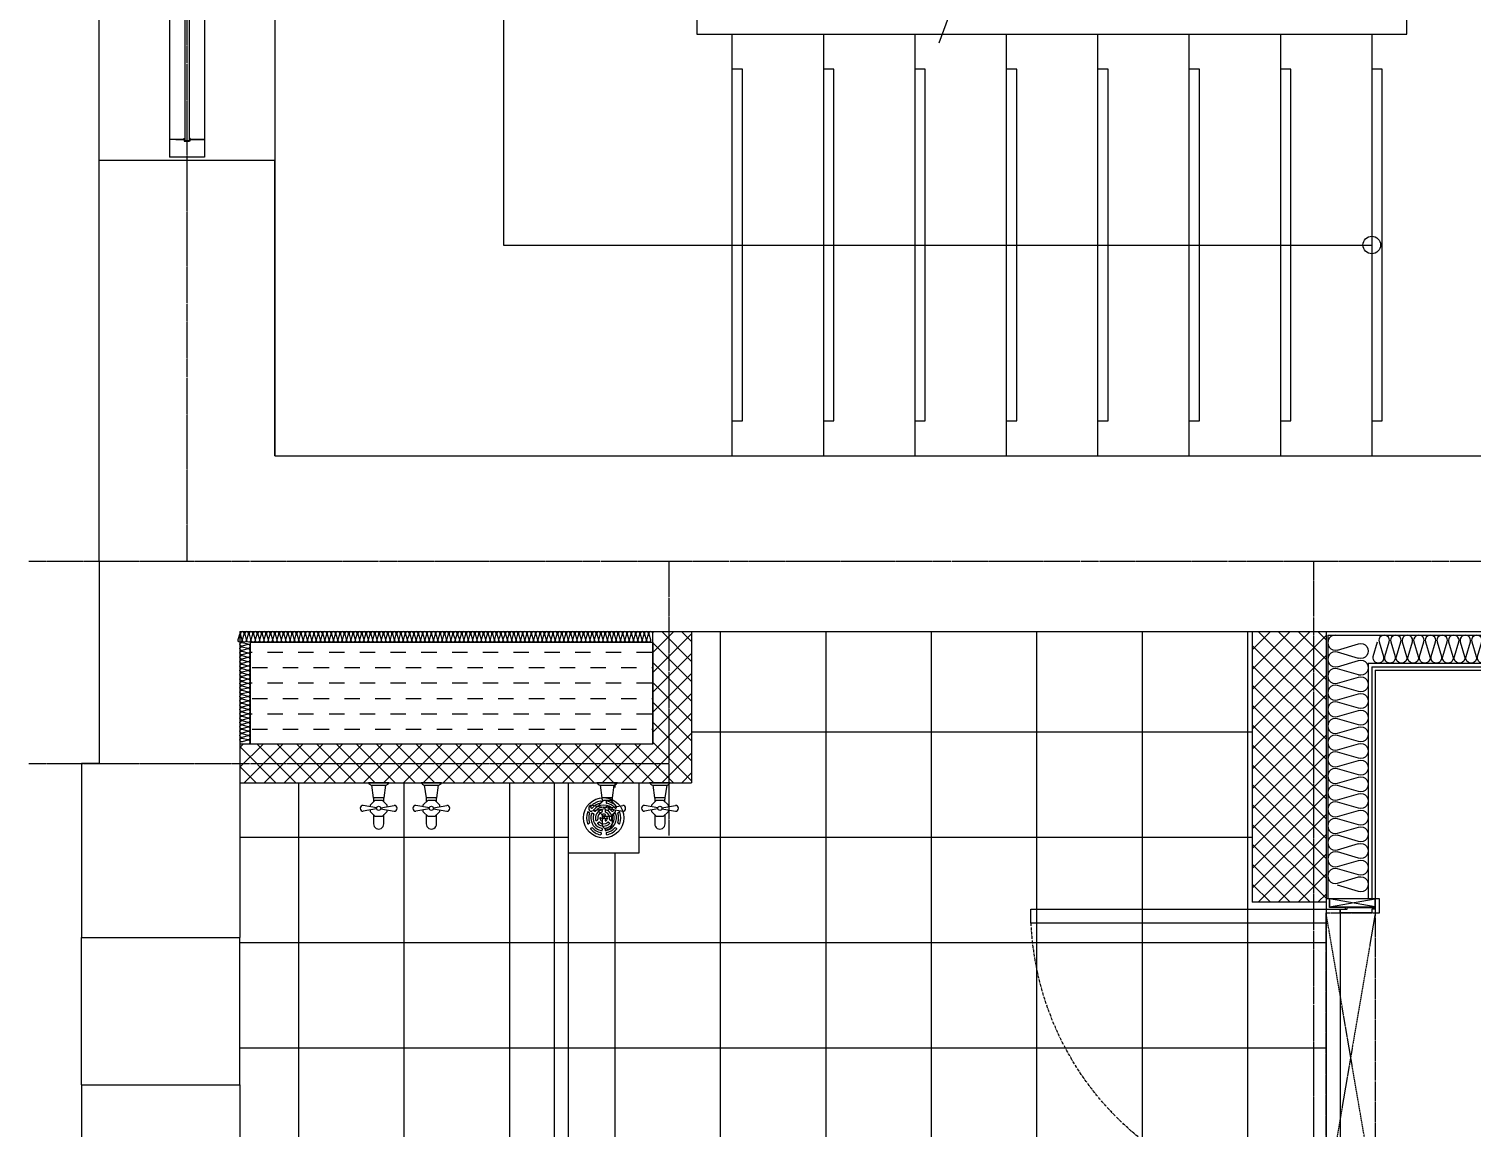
# Model space of a CAD drawing. Header units: millimetres. Extents: x 18456 to 179493, y -203649 to 469211.
# Drawn here: x 109919 to 114025, y -32083 to -28956 of the extents above; entities that cross this region are included whole.
import ezdxf

# ---------------------------------------------------------------- set-up
doc = ezdxf.new("R2010")
doc.units = ezdxf.units.MM
for name, pattern in [('X-평면도(기본형)$0$CEN', [52.5, 50, -1, 0.5, -1]), ('X-평면도(기본형)$0$CENN', [6.3, 4, -1, 0.3, -1]), ('X-평면도(기본형)$0$HID', [2.8, 1.8, -1])]:
    doc.linetypes.add(name, pattern=pattern)
for name, color, linetype, true_color in [('X-평면도(기본형)$0$40HAT', 9, 'Continuous', 0x808080), ('X-평면도(기본형)$0$4ELE', 4, 'Continuous', 0x00ffff), ('X-평면도(기본형)$0$4GYP', 4, 'Continuous', 0x00ffff), ('X-평면도(기본형)$0$AA-CUTL7', 7, 'Continuous', 0x000000), ('X-평면도(기본형)$0$CEN', 1, 'X-평면도(기본형)$0$CEN', 0xff0000), ('X-평면도(기본형)$0$DEFPOINTS-1', 7, 'Continuous', 0x262f4c), ('X-평면도(기본형)$0$DOOR', 4, 'Continuous', 0x00ffff), ('X-평면도(기본형)$0$INS', 9, 'Continuous', 0x808080), ('X-평면도(기본형)$0$INSUL', 9, 'Continuous', 0x808080), ('X-평면도(기본형)$0$LV', 4, 'Continuous', 0x00ffff), ('X-평면도(기본형)$0$NON', 6, 'Continuous', 0xff00ff), ('X-평면도(기본형)$0$S4ELE', 4, 'Continuous', 0x00ffff), ('X-평면도(기본형)$0$STA', 4, 'Continuous', 0x00ffff), ('X-평면도(기본형)$0$SYM', 7, 'Continuous', 0x000000), ('X-평면도(기본형)$0$TIL', 5, 'Continuous', 0x0000ff), ('X-평면도(기본형)$0$W1', 2, 'Continuous', 0xffff00), ('X-평면도(기본형)$0$W2', 3, 'Continuous', 0x00ff00), ('X-평면도(기본형)$0$WID', 4, 'Continuous', 0x00ffff), ('X-평면도(기본형)$0$설비OPEN', 9, 'Continuous', 0x808080), ('X-평면도(기본형)$0$수전', 5, 'Continuous', 0x0000ff)]:
    doc.layers.add(name, color=color, linetype=linetype, true_color=true_color)
pattern_1 = [(315, (-431264.733, -191964.843), (28.2842712, 28.2842712), []), (45, (-431264.733, -191964.843), (-28.2842712, 28.2842712), [])]
pattern_2 = [(360, (-412813.12, 2344.43), (2e-13, 300), []), (90, (-412813.12, 2344.43), (-300, 9e-14), [])]

# ---------------------------------------------------------------- blocks, each defined once
blk = doc.blocks.new('X-평면도(기본형)$0$pd900')
at = {"layer": 'X-평면도(기본형)$0$DOOR', "color": 1, "true_color": 0xff0000}
for p, q in [((23, 0), (0, 130)), ((23, 130), (0, 0)), ((877, 0), (900, 130)), ((877, 130), (900, 0))]:
    blk.add_line(p, q, dxfattribs=at)
at = {"layer": 'X-평면도(기본형)$0$DOOR'}
for p, q in [((30, 140), (870, 140)), ((30, 100), (870, 100))]:
    blk.add_line(p, q, dxfattribs=at)
at = {"layer": 'X-평면도(기본형)$0$DOOR', "color": 1, "linetype": 'X-평면도(기본형)$0$HID', "true_color": 0xff0000}
for p, q in [((40, 0), (860, 140)), ((860, 0), (40, 140))]:
    blk.add_line(p, q, dxfattribs=at)
at = {"layer": 'X-평면도(기본형)$0$DOOR', "color": 6, "true_color": 0xff00ff}
blk.add_lwpolyline([(30, 140), (70, 140), (70, 980), (30, 980)], close=True, dxfattribs=at)
at = {"layer": 'X-평면도(기본형)$0$DOOR'}
for points in [[(0, 130), (0, 140), (30, 140), (30, 85), (25, 85), (25, 130)], [(0, 0), (0, 130), (23, 130), (23, 0)], [(900, 130), (900, 140), (870, 140), (870, 85), (875, 85), (875, 130)], [(900, 0), (900, 130), (877, 130), (877, 0)], [(40, 100), (30, 100), (30, 80), (25, 80), (25, 0), (30, 0), (30, 10), (40, 10)], [(860, 100), (870, 100), (870, 80), (875, 80), (875, 0), (870, 0), (870, 10), (860, 10)], [(0, 0), (40, 0), (40, -12), (0, -12)], [(860, 0), (900, 0), (900, -12), (860, -12)]]:
    blk.add_lwpolyline(points, close=True, dxfattribs=at)
at = {"layer": 'X-평면도(기본형)$0$DOOR', "color": 1, "linetype": 'X-평면도(기본형)$0$HID', "true_color": 0xff0000}
blk.add_lwpolyline([(40, 0), (860, 0), (860, 140), (40, 140)], close=True, dxfattribs=at)
at = {"layer": 'X-평면도(기본형)$0$DOOR', "color": 1, "linetype": 'X-평면도(기본형)$0$CENN', "ltscale": 2, "true_color": 0xff0000}
blk.add_arc((30, 140), 840, 0, 87.2706, dxfattribs=at)
blk = doc.blocks.new('U65 (X-평면도(기본형)$0$ins-l)')
at = {"layer": 'X-평면도(기본형)$0$INSUL', "color": 8, "true_color": 0x808080}
for p, q in [((36.9, 24.2), (21.4, 75.8)), ((57.5, 75.8), (42, 24.2)), ((78.1, 24.2), (62.6, 75.8)), ((98.7, 75.8), (83.2, 24.2)), ((119.3, 24.2), (103.8, 75.8)), ((139.9, 75.8), (124.5, 24.2)), ((160.5, 24.2), (145.1, 75.8)), ((181.1, 75.8), (165.7, 24.2)), ((201.7, 24.2), (186.3, 75.8)), ((222.3, 75.8), (206.9, 24.2)), ((243, 24.2), (227.5, 75.8)), ((263.6, 75.8), (248.1, 24.2)), ((284.2, 24.2), (268.7, 75.8)), ((304.8, 75.8), (289.3, 24.2)), ((325.4, 24.2), (309.9, 75.8)), ((346, 75.8), (330.6, 24.2)), ((366.6, 24.2), (351.2, 75.8)), ((387.2, 75.8), (371.8, 24.2)), ((407.8, 24.2), (392.4, 75.8)), ((428.4, 75.8), (413, 24.2)), ((449.1, 24.2), (433.6, 75.8)), ((469.7, 75.8), (454.2, 24.2)), ((490.3, 24.2), (474.8, 75.8)), ((510.9, 75.8), (495.4, 24.2)), ((531.5, 24.2), (516, 75.8)), ((552.1, 75.8), (536.6, 24.2)), ((572.7, 24.2), (557.3, 75.8)), ((593.3, 75.8), (577.9, 24.2)), ((613.9, 24.2), (598.5, 75.8)), ((634.5, 75.8), (619.1, 24.2))]:
    blk.add_line(p, q, dxfattribs=at)
at = {"layer": 'X-평면도(기본형)$0$INSUL', "color": 8, "true_color": 0x808080, "extrusion": (0, 0, -1)}
for centre in [(-39.4, 81.2), (-80.7, 81.2), (-121.9, 81.2), (-163.1, 81.2), (-204.3, 81.2), (-245.5, 81.2), (-286.8, 81.2), (-328, 81.2), (-369.2, 81.2), (-410.4, 81.2), (-451.6, 81.2), (-492.9, 81.2), (-534.1, 81.2), (-575.3, 81.2), (-616.5, 81.2)]:
    blk.add_arc(centre, 18.8, 343.3008, 196.6992, dxfattribs=at)
at = {"layer": 'X-평면도(기본형)$0$INSUL', "color": 8, "true_color": 0x808080}
for centre in [(18.8, 18.8), (60, 18.8), (101.3, 18.8), (142.5, 18.8), (183.7, 18.8), (224.9, 18.8), (266.1, 18.8), (307.4, 18.8), (348.6, 18.8), (389.8, 18.8), (431, 18.8), (472.2, 18.8), (513.5, 18.8), (554.7, 18.8), (595.9, 18.8)]:
    blk.add_arc(centre, 18.8, 163.3008, 16.6992, dxfattribs=at)
blk = doc.blocks.new('U63 (X-평면도(기본형)$0$ins-l)')
at = {"layer": 'X-평면도(기본형)$0$INSUL', "color": 8, "true_color": 0x808080}
for p, q in [((36.9, 24.2), (21.4, 75.8)), ((57.5, 75.8), (42, 24.2)), ((78.1, 24.2), (62.6, 75.8)), ((98.7, 75.8), (83.2, 24.2)), ((119.3, 24.2), (103.8, 75.8)), ((139.9, 75.8), (124.5, 24.2)), ((160.5, 24.2), (145.1, 75.8)), ((181.1, 75.8), (165.7, 24.2)), ((201.7, 24.2), (186.3, 75.8)), ((222.3, 75.8), (206.9, 24.2)), ((243, 24.2), (227.5, 75.8)), ((263.6, 75.8), (248.1, 24.2)), ((284.2, 24.2), (268.7, 75.8)), ((304.8, 75.8), (289.3, 24.2)), ((325.4, 24.2), (309.9, 75.8)), ((346, 75.8), (330.6, 24.2)), ((366.6, 24.2), (351.2, 75.8)), ((387.2, 75.8), (371.8, 24.2)), ((407.8, 24.2), (392.4, 75.8)), ((428.4, 75.8), (413, 24.2)), ((449.1, 24.2), (433.6, 75.8)), ((469.7, 75.8), (454.2, 24.2)), ((490.3, 24.2), (474.8, 75.8)), ((510.9, 75.8), (495.4, 24.2)), ((531.5, 24.2), (516, 75.8)), ((552.1, 75.8), (536.6, 24.2)), ((572.7, 24.2), (557.3, 75.8)), ((593.3, 75.8), (577.9, 24.2)), ((613.9, 24.2), (598.5, 75.8)), ((634.5, 75.8), (619.1, 24.2)), ((655.2, 24.2), (639.7, 75.8)), ((675.8, 75.8), (660.3, 24.2)), ((696.4, 24.2), (680.9, 75.8)), ((717, 75.8), (701.5, 24.2)), ((737.6, 24.2), (722.1, 75.8)), ((758.2, 75.8), (742.7, 24.2)), ((778.8, 24.2), (763.4, 75.8)), ((799.4, 75.8), (784, 24.2)), ((820, 24.2), (804.6, 75.8)), ((840.6, 75.8), (825.2, 24.2)), ((861.3, 24.2), (845.8, 75.8)), ((881.9, 75.8), (866.4, 24.2)), ((902.5, 24.2), (887, 75.8)), ((923.1, 75.8), (907.6, 24.2)), ((943.7, 24.2), (928.2, 75.8)), ((964.3, 75.8), (948.8, 24.2)), ((984.9, 24.2), (969.5, 75.8)), ((1005.5, 75.8), (990.1, 24.2)), ((1026.1, 24.2), (1010.7, 75.8)), ((1046.7, 75.8), (1031.3, 24.2)), ((1067.4, 24.2), (1051.9, 75.8)), ((1088, 75.8), (1072.5, 24.2)), ((1108.6, 24.2), (1093.1, 75.8)), ((1129.2, 75.8), (1113.7, 24.2)), ((1149.8, 24.2), (1134.3, 75.8)), ((1170.4, 75.8), (1154.9, 24.2)), ((1191, 24.2), (1175.6, 75.8)), ((1211.6, 75.8), (1196.2, 24.2)), ((1232.2, 24.2), (1216.8, 75.8)), ((1252.8, 75.8), (1237.4, 24.2)), ((1273.5, 24.2), (1258, 75.8)), ((1294.1, 75.8), (1278.6, 24.2)), ((1314.7, 24.2), (1299.2, 75.8)), ((1335.3, 75.8), (1319.8, 24.2)), ((1355.9, 24.2), (1340.4, 75.8)), ((1376.5, 75.8), (1361, 24.2)), ((1397.1, 24.2), (1381.7, 75.8)), ((1417.7, 75.8), (1402.3, 24.2)), ((1438.3, 24.2), (1422.9, 75.8)), ((1458.9, 75.8), (1443.5, 24.2)), ((1479.5, 24.2), (1464.1, 75.8)), ((1500.2, 75.8), (1484.7, 24.2)), ((1520.8, 24.2), (1505.3, 75.8)), ((1541.4, 75.8), (1525.9, 24.2)), ((1562, 24.2), (1546.5, 75.8)), ((1582.6, 75.8), (1567.1, 24.2)), ((1603.2, 24.2), (1587.8, 75.8)), ((1623.8, 75.8), (1608.4, 24.2)), ((1644.4, 24.2), (1629, 75.8)), ((1665, 75.8), (1649.6, 24.2)), ((1685.6, 24.2), (1670.2, 75.8)), ((1706.3, 75.8), (1690.8, 24.2)), ((1726.9, 24.2), (1711.4, 75.8)), ((1747.5, 75.8), (1732, 24.2)), ((1768.1, 24.2), (1752.6, 75.8)), ((1788.7, 75.8), (1773.2, 24.2)), ((1809.3, 24.2), (1793.8, 75.8)), ((1829.9, 75.8), (1814.5, 24.2)), ((1850.5, 24.2), (1835.1, 75.8)), ((1871.1, 75.8), (1855.7, 24.2)), ((1891.7, 24.2), (1876.3, 75.8)), ((1912.4, 75.8), (1896.9, 24.2)), ((1933, 24.2), (1917.5, 75.8)), ((1953.6, 75.8), (1938.1, 24.2)), ((1974.2, 24.2), (1958.7, 75.8)), ((1994.8, 75.8), (1979.3, 24.2)), ((2015.4, 24.2), (1999.9, 75.8)), ((2036, 75.8), (2020.6, 24.2)), ((2056.6, 24.2), (2041.2, 75.8)), ((2077.2, 75.8), (2061.8, 24.2)), ((2097.8, 24.2), (2082.4, 75.8)), ((2118.5, 75.8), (2103, 24.2)), ((2139.1, 24.2), (2123.6, 75.8)), ((2159.7, 75.8), (2144.2, 24.2)), ((2180.3, 24.2), (2164.8, 75.8)), ((2200.9, 75.8), (2185.4, 24.2))]:
    blk.add_line(p, q, dxfattribs=at)
at = {"layer": 'X-평면도(기본형)$0$INSUL', "color": 8, "true_color": 0x808080, "extrusion": (0, 0, -1)}
for centre in [(-39.4, 81.2), (-80.7, 81.2), (-121.9, 81.2), (-163.1, 81.2), (-204.3, 81.2), (-245.5, 81.2), (-286.8, 81.2), (-328, 81.2), (-369.2, 81.2), (-410.4, 81.2), (-451.6, 81.2), (-492.9, 81.2), (-534.1, 81.2), (-575.3, 81.2), (-616.5, 81.2), (-657.7, 81.2), (-699, 81.2), (-740.2, 81.2), (-781.4, 81.2), (-822.6, 81.2), (-863.8, 81.2), (-905.1, 81.2), (-946.3, 81.2), (-987.5, 81.2), (-1028.7, 81.2), (-1069.9, 81.2), (-1111.1, 81.2), (-1152.4, 81.2), (-1193.6, 81.2), (-1234.8, 81.2), (-1276, 81.2), (-1317.2, 81.2), (-1358.5, 81.2), (-1399.7, 81.2), (-1440.9, 81.2), (-1482.1, 81.2), (-1523.3, 81.2), (-1564.6, 81.2), (-1605.8, 81.2), (-1647, 81.2), (-1688.2, 81.2), (-1729.4, 81.2), (-1770.7, 81.2), (-1811.9, 81.2), (-1853.1, 81.2), (-1894.3, 81.2), (-1935.5, 81.2), (-1976.8, 81.2), (-2018, 81.2), (-2059.2, 81.2), (-2100.4, 81.2), (-2141.6, 81.2), (-2182.9, 81.2)]:
    blk.add_arc(centre, 18.8, 343.3008, 196.6992, dxfattribs=at)
at = {"layer": 'X-평면도(기본형)$0$INSUL', "color": 8, "true_color": 0x808080}
for centre in [(18.8, 18.8), (60, 18.8), (101.3, 18.8), (142.5, 18.8), (183.7, 18.8), (224.9, 18.8), (266.1, 18.8), (307.4, 18.8), (348.6, 18.8), (389.8, 18.8), (431, 18.8), (472.2, 18.8), (513.5, 18.8), (554.7, 18.8), (595.9, 18.8), (637.1, 18.8), (678.3, 18.8), (719.6, 18.8), (760.8, 18.8), (802, 18.8), (843.2, 18.8), (884.4, 18.8), (925.7, 18.8), (966.9, 18.8), (1008.1, 18.8), (1049.3, 18.8), (1090.5, 18.8), (1131.8, 18.8), (1173, 18.8), (1214.2, 18.8), (1255.4, 18.8), (1296.6, 18.8), (1337.9, 18.8), (1379.1, 18.8), (1420.3, 18.8), (1461.5, 18.8), (1502.7, 18.8), (1544, 18.8), (1585.2, 18.8), (1626.4, 18.8), (1667.6, 18.8), (1708.8, 18.8), (1750.1, 18.8), (1791.3, 18.8), (1832.5, 18.8), (1873.7, 18.8), (1914.9, 18.8), (1956.2, 18.8), (1997.4, 18.8), (2038.6, 18.8), (2079.8, 18.8), (2121, 18.8), (2162.2, 18.8)]:
    blk.add_arc(centre, 18.8, 163.3008, 16.6992, dxfattribs=at)
blk = doc.blocks.new('X-평면도(기본형)$0$A$C66e6687a')
at = {"layer": 'X-평면도(기본형)$0$수전', "color": 8, "true_color": 0x808080}
for p, q in [((66.5, 128), (63.5, 129.7)), ((92.5, 143), (92.5, 146.4)), ((96, 131.1), (96, 134.5)), ((96, 131.1), (96, 134.5)), ((104, 131.1), (104, 134.5)), ((107.5, 143), (107.5, 146.4)), ((136.5, 129.7), (133.5, 128)), ((59, 115), (56, 116.7)), ((59, 85), (56, 83.3)), ((71.1, 87.9), (68.1, 86.2)), ((82.5, 105.5), (79.5, 107.2)), ((86.5, 112.4), (83.5, 114.2)), ((95.2, 101.9), (91.4, 99.7)), ((99.2, 94.9), (95.4, 92.7)), ((96, 103.2), (96, 107.6)), ((96, 103.2), (96, 107.6)), ((104.6, 92.7), (100.7, 94.9)), ((104, 103.2), (104, 107.6)), ((108.6, 99.7), (104.7, 101.9)), ((116.5, 114.2), (113.5, 112.4)), ((120.5, 107.2), (117.5, 105.5)), ((131.9, 86.2), (128.9, 87.9)), ((131.9, 86.2), (128.9, 87.9)), ((144, 116.7), (141, 115)), ((144, 83.3), (141, 85)), ((66.5, 72), (63.5, 70.3)), ((75.1, 81), (72.1, 79.3)), ((92.5, 53.6), (92.5, 57)), ((96, 78.6), (96, 82.1)), ((96, 78.6), (96, 82.1)), ((104, 78.6), (104, 82.1)), ((107.5, 53.6), (107.5, 57)), ((127.9, 79.3), (124.9, 81)), ((136.5, 70.3), (133.5, 72))]:
    blk.add_line(p, q, dxfattribs=at)
blk.add_lwpolyline([(0, 0), (0, 200), (200, 200), (200, 0)], close=True, dxfattribs=at)
for radius in [57.5, 2.5]:
    blk.add_circle((100, 100), radius, dxfattribs=at)
for centre, radius, start, end in [((64.3, 131), 1.5, 139.0312, 240), ((100, 100), 48.8, 100.9688, 139.0312), ((100, 100), 36.5, 99.0541, 200.9459), ((67.2, 129.3), 1.5, 240, 318.1835), ((100, 100), 42.5, 101.8165, 138.1835), ((100, 100), 30.1, 100.0234, 199.9766), ((100, 100), 23.6, 44.4106, 135.5894), ((91, 146.4), 1.5, 0, 100.9688), ((91, 143), 1.5, 281.8165, 0), ((94.5, 134.5), 1.5, 0, 99.0541), ((94.5, 131.1), 1.5, 280.0234, 0), ((94.5, 131.1), 1.5, 280.0234, 0), ((105.5, 134.5), 1.5, 80.9459, 180), ((105.5, 131.1), 1.5, 180, 259.9766), ((100, 100), 30.1, 340.0234, 79.9766), ((100, 100), 36.5, 339.0541, 80.9459), ((109, 146.4), 1.5, 79.0312, 180), ((109, 143), 1.5, 180, 258.1835), ((100, 100), 42.5, 41.8165, 78.1835), ((100, 100), 48.8, 40.9688, 79.0312), ((132.8, 129.3), 1.5, 221.8165, 300), ((135.7, 131), 1.5, 300, 40.9688), ((100, 100), 48.8, 160.9688, 199.0312), ((55.3, 115.4), 1.5, 60, 160.9688), ((55.3, 84.6), 1.5, 199.0312, 300), ((100, 100), 42.5, 161.8165, 198.1835), ((58.2, 113.7), 1.5, 341.8165, 60), ((58.2, 86.3), 1.5, 300, 18.1835), ((67.4, 87.5), 1.5, 200.9459, 300), ((70.3, 89.2), 1.5, 300, 19.9766), ((100, 100), 23.6, 164.4106, 255.5894), ((78.7, 105.9), 1.5, 60, 164.4106), ((81.7, 104.2), 1.5, 347.0576, 60), ((84.2, 115.5), 1.5, 135.5894, 240), ((100, 100), 17.2, 167.0576, 252.9424), ((87.2, 113.7), 1.5, 240, 312.9424), ((100, 100), 17.2, 47.0576, 132.9424), ((90.6, 101), 1.5, 174.1895, 300), ((100, 100), 10.9, 125.8105, 174.1895), ((94.5, 107.6), 1.5, 0, 125.8105), ((96.1, 91.4), 1.5, 120, 245.8105), ((94.5, 82.1), 1.5, 0, 72.9424), ((94.5, 103.2), 1.5, 300, 0), ((100, 100), 10.9, 245.8105, 294.1895), ((100, 93.6), 1.5, 60, 120), ((105.5, 107.6), 1.5, 54.1895, 180), ((105.5, 103.2), 1.5, 180, 240), ((105.5, 82.1), 1.5, 107.0576, 180), ((103.9, 91.4), 1.5, 294.1895, 60), ((100, 100), 17.2, 287.0576, 12.9424), ((100, 100), 23.6, 284.4106, 15.5894), ((100, 100), 10.9, 5.8105, 54.1895), ((109.4, 101), 1.5, 240, 5.8105), ((112.8, 113.7), 1.5, 227.0576, 300), ((115.8, 115.5), 1.5, 300, 44.4106), ((118.3, 104.2), 1.5, 120, 192.9424), ((121.3, 105.9), 1.5, 15.5894, 120), ((129.7, 89.2), 1.5, 160.0234, 240), ((132.6, 87.5), 1.5, 240, 339.0541), ((141.8, 113.7), 1.5, 120, 198.1835), ((100, 100), 42.5, 341.8165, 18.1835), ((141.8, 86.3), 1.5, 161.8165, 240), ((144.7, 115.4), 1.5, 19.0312, 120), ((144.7, 84.6), 1.5, 240, 340.9688), ((100, 100), 48.8, 340.9688, 19.0312), ((64.3, 69), 1.5, 120, 220.9688), ((100, 100), 48.8, 220.9688, 259.0312), ((67.2, 70.7), 1.5, 41.8165, 120), ((100, 100), 42.5, 221.8165, 258.1835), ((72.9, 78), 1.5, 120, 219.0541), ((100, 100), 36.5, 219.0541, 320.9459), ((75.8, 79.7), 1.5, 40.0234, 120), ((100, 100), 30.1, 220.0234, 319.9766), ((91, 53.6), 1.5, 259.0312, 360), ((91, 57), 1.5, 0, 78.1835), ((94.5, 78.6), 1.5, 255.5894, 0), ((105.5, 78.6), 1.5, 180, 284.4106), ((109, 57), 1.5, 101.8165, 180), ((109, 53.6), 1.5, 180, 280.9688), ((100, 100), 42.5, 281.8165, 318.1835), ((100, 100), 48.8, 280.9688, 319.0312), ((124.2, 79.7), 1.5, 60, 139.9766), ((127.1, 78), 1.5, 320.9459, 60), ((132.8, 70.7), 1.5, 60, 138.1835), ((135.7, 69), 1.5, 319.0312, 60)]:
    blk.add_arc(centre, radius, start, end, dxfattribs=at)
blk = doc.blocks.new('X-평면도(기본형)$0$수전-1')
at = {"layer": 'X-평면도(기본형)$0$수전'}
for p, q in [((33477.5, -11070.1), (33477.5, -11099.3)), ((33484.5, -11099.3), (33484.5, -11079.4)), ((33548.8, -11093.5), (33542.1, -11055.2)), ((33552.1, -11093.5), (33558.8, -11055.2)), ((33594.8, -11084.6), (33568.4, -11084.6)), ((33477.5, -11099.3), (33477.5, -11128.5)), ((33484.5, -11119.2), (33484.5, -11099.3)), ((33548.8, -11105.1), (33542.1, -11143.3)), ((33552.1, -11105.1), (33558.8, -11143.3)), ((33568.4, -11114), (33594.8, -11114))]:
    blk.add_line(p, q, dxfattribs=at)
for points in [[(33484.5, -11080), (33520.4, -11085), (33520.4, -11099.3), (33520.4, -11113.6), (33484.5, -11118.6)], [(33545.7, -11122.4), (33540.9, -11122.4), (33527.3, -11108.9), (33527.3, -11089.7), (33540.9, -11076.2), (33545.7, -11076.2)], [(33555.1, -11076.2), (33560, -11076.2), (33573.5, -11089.7), (33573.5, -11108.9)], [(33573.5, -11108.9), (33560, -11122.4), (33555.1, -11122.4)]]:
    blk.add_lwpolyline(points, dxfattribs=at)
blk.add_circle((33550.4, -11099.3), 5.91, dxfattribs=at)
for centre, radius, start, end in [((33471.5, -11081.8), 13.2, 10.588, 62.8148), ((33550.4, -11055.2), 8.37, 0, 180), ((33594.8, -11099.3), 14.7, 270, 90), ((33471.5, -11116.8), 13.2, 297.1852, 349.412), ((33527.4, -11057.7), 28.1, 255.692, 278.489), ((33527.4, -11140.9), 28.1, 81.511, 104.308), ((33550.4, -11143.3), 8.37, 180, 0)]:
    blk.add_arc(centre, radius, start, end, dxfattribs=at)
blk = doc.blocks.new('U273 (X-평면도(기본형)$0$ins-l)')
at = {"layer": 'X-평면도(기본형)$0$INSUL', "color": 8, "true_color": 0x808080}
for p, q in [((37, 24), (21, 76)), ((57, 76), (42, 24)), ((78, 24), (63, 76)), ((99, 76), (83, 24)), ((119, 24), (104, 76)), ((140, 76), (124, 24)), ((161, 24), (145, 76)), ((181, 76), (166, 24)), ((202, 24), (186, 76)), ((222, 76), (207, 24)), ((243, 24), (228, 76)), ((264, 76), (248, 24)), ((284, 24), (269, 76)), ((305, 76), (289, 24)), ((325, 24), (310, 76)), ((346, 76), (331, 24)), ((367, 24), (351, 76)), ((387, 76), (372, 24)), ((408, 24), (392, 76)), ((428, 76), (413, 24)), ((449, 24), (434, 76)), ((470, 76), (454, 24)), ((490, 24), (475, 76)), ((511, 76), (495, 24)), ((531, 24), (516, 76)), ((552, 76), (537, 24)), ((573, 24), (557, 76)), ((593, 76), (578, 24)), ((614, 24), (598, 76)), ((635, 76), (619, 24)), ((655, 24), (640, 76)), ((676, 76), (660, 24)), ((696, 24), (681, 76)), ((717, 76), (702, 24)), ((738, 24), (722, 76)), ((758, 76), (743, 24)), ((779, 24), (763, 76)), ((799, 76), (784, 24)), ((820, 24), (805, 76)), ((841, 76), (825, 24)), ((861, 24), (846, 76)), ((882, 76), (866, 24)), ((902, 24), (887, 76)), ((923, 76), (908, 24)), ((944, 24), (928, 76)), ((964, 76), (949, 24)), ((985, 24), (969, 76)), ((1006, 76), (990, 24)), ((1026, 24), (1011, 76)), ((1047, 76), (1031, 24)), ((1067, 24), (1052, 76)), ((1088, 76), (1073, 24)), ((1109, 24), (1093, 76)), ((1129, 76), (1114, 24)), ((1150, 24), (1134, 76)), ((1170, 76), (1155, 24)), ((1191, 24), (1176, 76)), ((1212, 76), (1196, 24)), ((1232, 24), (1217, 76)), ((1253, 76), (1237, 24)), ((1273, 24), (1258, 76)), ((1294, 76), (1279, 24)), ((1315, 24), (1299, 76)), ((1335, 76), (1320, 24)), ((1356, 24), (1340, 76)), ((1377, 76), (1361, 24)), ((1397, 24), (1382, 76)), ((1418, 76), (1402, 24)), ((1438, 24), (1423, 76)), ((1459, 76), (1443, 24)), ((1480, 24), (1464, 76)), ((1500, 76), (1485, 24)), ((1521, 24), (1505, 76)), ((1541, 76), (1526, 24)), ((1562, 24), (1547, 76)), ((1583, 76), (1567, 24)), ((1603, 24), (1588, 76)), ((1624, 76), (1608, 24)), ((1644, 24), (1629, 76)), ((1665, 76), (1650, 24)), ((1686, 24), (1670, 76)), ((1706, 76), (1691, 24)), ((1727, 24), (1711, 76)), ((1747, 76), (1732, 24)), ((1768, 24), (1753, 76)), ((1789, 76), (1773, 24)), ((1809, 24), (1794, 76)), ((1830, 76), (1814, 24)), ((1851, 24), (1835, 76)), ((1871, 76), (1856, 24)), ((1892, 24), (1876, 76)), ((1912, 76), (1897, 24)), ((1933, 24), (1918, 76)), ((1954, 76), (1938, 24)), ((1974, 24), (1959, 76)), ((1995, 76), (1979, 24)), ((2015, 24), (2000, 76)), ((2036, 76), (2021, 24)), ((2057, 24), (2041, 76)), ((2077, 76), (2062, 24)), ((2098, 24), (2082, 76)), ((2118, 76), (2103, 24)), ((2139, 24), (2124, 76)), ((2160, 76), (2144, 24)), ((2180, 24), (2165, 76)), ((2201, 76), (2185, 24)), ((2222, 24), (2206, 76)), ((2242, 76), (2227, 24)), ((2263, 24), (2247, 76)), ((2283, 76), (2268, 24)), ((2304, 24), (2288, 76)), ((2325, 76), (2309, 24)), ((2345, 24), (2330, 76)), ((2366, 76), (2350, 24)), ((2386, 24), (2371, 76)), ((2407, 76), (2392, 24)), ((2428, 24), (2412, 76)), ((2448, 76), (2433, 24)), ((2469, 24), (2453, 76)), ((2489, 76), (2474, 24)), ((2510, 24), (2495, 76)), ((2531, 76), (2515, 24)), ((2551, 24), (2536, 76)), ((2572, 76), (2556, 24)), ((2592, 24), (2577, 76)), ((2613, 76), (2598, 24)), ((2634, 24), (2618, 76)), ((2654, 76), (2639, 24)), ((2675, 24), (2659, 76)), ((2696, 76), (2680, 24)), ((2716, 24), (2701, 76)), ((2737, 76), (2721, 24)), ((2757, 24), (2742, 76)), ((2778, 76), (2763, 24)), ((2799, 24), (2783, 76)), ((2819, 76), (2804, 24)), ((2840, 24), (2824, 76)), ((2860, 76), (2845, 24)), ((2881, 24), (2866, 76)), ((2902, 76), (2886, 24)), ((2922, 24), (2907, 76)), ((2943, 76), (2927, 24)), ((2963, 24), (2948, 76)), ((2984, 76), (2969, 24)), ((3005, 24), (2989, 76)), ((3025, 76), (3010, 24)), ((3046, 24), (3030, 76)), ((3067, 76), (3051, 24)), ((3087, 24), (3072, 76)), ((3108, 76), (3092, 24)), ((3128, 24), (3113, 76)), ((3149, 76), (3133, 24)), ((3170, 24), (3154, 76)), ((3190, 76), (3175, 24)), ((3211, 24), (3195, 76)), ((3231, 76), (3216, 24)), ((3252, 24), (3237, 76)), ((3273, 76), (3257, 24)), ((3293, 24), (3278, 76)), ((3314, 76), (3298, 24)), ((3334, 24), (3319, 76)), ((3355, 76), (3340, 24)), ((3376, 24), (3360, 76)), ((3396, 76), (3381, 24)), ((3417, 24), (3401, 76)), ((3437, 76), (3422, 24)), ((3458, 24), (3443, 76)), ((3479, 76), (3463, 24)), ((3499, 24), (3484, 76)), ((3520, 76), (3504, 24)), ((3541, 24), (3525, 76)), ((3561, 76), (3546, 24)), ((3582, 24), (3566, 76)), ((3602, 76), (3587, 24)), ((3623, 24), (3608, 76)), ((3644, 76), (3628, 24)), ((3664, 24), (3649, 76)), ((3685, 76), (3669, 24)), ((3705, 24), (3690, 76)), ((3726, 76), (3711, 24)), ((3747, 24), (3731, 76)), ((3767, 76), (3752, 24)), ((3788, 24), (3772, 76)), ((3808, 76), (3793, 24)), ((3829, 24), (3814, 76)), ((3850, 76), (3834, 24)), ((3870, 24), (3855, 76)), ((3891, 76), (3875, 24)), ((3912, 24), (3896, 76)), ((3932, 76), (3917, 24))]:
    blk.add_line(p, q, dxfattribs=at)
for centre in [(19, 19), (60, 19), (101, 19), (142, 19), (184, 19), (225, 19), (266, 19), (307, 19), (349, 19), (390, 19), (431, 19), (472, 19), (513, 19), (555, 19), (596, 19), (637, 19), (678, 19), (720, 19), (761, 19), (802, 19), (843, 19), (884, 19), (926, 19), (967, 19), (1008, 19), (1049, 19), (1091, 19), (1132, 19), (1173, 19), (1214, 19), (1255, 19), (1297, 19), (1338, 19), (1379, 19), (1420, 19), (1462, 19), (1503, 19), (1544, 19), (1585, 19), (1626, 19), (1668, 19), (1709, 19), (1750, 19), (1791, 19), (1832, 19), (1874, 19), (1915, 19), (1956, 19), (1997, 19), (2039, 19), (2080, 19), (2121, 19), (2162, 19), (2203, 19), (2245, 19), (2286, 19), (2327, 19), (2368, 19), (2410, 19), (2451, 19), (2492, 19), (2533, 19), (2574, 19), (2616, 19), (2657, 19), (2698, 19), (2739, 19), (2781, 19), (2822, 19), (2863, 19), (2904, 19), (2945, 19), (2987, 19), (3028, 19), (3069, 19), (3110, 19), (3152, 19), (3193, 19), (3234, 19), (3275, 19), (3316, 19), (3358, 19), (3399, 19), (3440, 19), (3481, 19), (3522, 19), (3564, 19), (3605, 19), (3646, 19), (3687, 19), (3729, 19), (3770, 19), (3811, 19), (3852, 19), (3893, 19)]:
    blk.add_arc(centre, 18.8, 163.3008, 16.6992, dxfattribs=at)
at = {"layer": 'X-평면도(기본형)$0$INSUL', "color": 8, "true_color": 0x808080, "extrusion": (0, 0, -1)}
for centre in [(-39, 81), (-81, 81), (-122, 81), (-163, 81), (-204, 81), (-246, 81), (-287, 81), (-328, 81), (-369, 81), (-410, 81), (-452, 81), (-493, 81), (-534, 81), (-575, 81), (-617, 81), (-658, 81), (-699, 81), (-740, 81), (-781, 81), (-823, 81), (-864, 81), (-905, 81), (-946, 81), (-987, 81), (-1029, 81), (-1070, 81), (-1111, 81), (-1152, 81), (-1194, 81), (-1235, 81), (-1276, 81), (-1317, 81), (-1358, 81), (-1400, 81), (-1441, 81), (-1482, 81), (-1523, 81), (-1565, 81), (-1606, 81), (-1647, 81), (-1688, 81), (-1729, 81), (-1771, 81), (-1812, 81), (-1853, 81), (-1894, 81), (-1936, 81), (-1977, 81), (-2018, 81), (-2059, 81), (-2100, 81), (-2142, 81), (-2183, 81), (-2224, 81), (-2265, 81), (-2307, 81), (-2348, 81), (-2389, 81), (-2430, 81), (-2471, 81), (-2513, 81), (-2554, 81), (-2595, 81), (-2636, 81), (-2677, 81), (-2719, 81), (-2760, 81), (-2801, 81), (-2842, 81), (-2884, 81), (-2925, 81), (-2966, 81), (-3007, 81), (-3048, 81), (-3090, 81), (-3131, 81), (-3172, 81), (-3213, 81), (-3255, 81), (-3296, 81), (-3337, 81), (-3378, 81), (-3419, 81), (-3461, 81), (-3502, 81), (-3543, 81), (-3584, 81), (-3626, 81), (-3667, 81), (-3708, 81), (-3749, 81), (-3790, 81), (-3832, 81), (-3873, 81), (-3914, 81)]:
    blk.add_arc(centre, 18.8, 343.3008, 196.6992, dxfattribs=at)
blk = doc.blocks.new('U274 (X-평면도(기본형)$0$ins-l)')
at = {"layer": 'X-평면도(기본형)$0$INSUL', "color": 8, "true_color": 0x808080}
for p, q in [((37, 24), (21, 76)), ((57, 76), (42, 24)), ((78, 24), (63, 76)), ((99, 76), (83, 24)), ((119, 24), (104, 76)), ((140, 76), (124, 24)), ((161, 24), (145, 76)), ((181, 76), (166, 24)), ((202, 24), (186, 76)), ((222, 76), (207, 24)), ((243, 24), (228, 76)), ((264, 76), (248, 24)), ((284, 24), (269, 76)), ((305, 76), (289, 24)), ((325, 24), (310, 76)), ((346, 76), (331, 24)), ((367, 24), (351, 76)), ((387, 76), (372, 24)), ((408, 24), (392, 76)), ((428, 76), (413, 24)), ((449, 24), (434, 76)), ((470, 76), (454, 24)), ((490, 24), (475, 76)), ((511, 76), (495, 24)), ((531, 24), (516, 76)), ((552, 76), (537, 24)), ((573, 24), (557, 76)), ((593, 76), (578, 24)), ((614, 24), (598, 76)), ((635, 76), (619, 24)), ((655, 24), (640, 76)), ((676, 76), (660, 24)), ((696, 24), (681, 76)), ((717, 76), (702, 24)), ((738, 24), (722, 76)), ((758, 76), (743, 24)), ((779, 24), (763, 76)), ((799, 76), (784, 24)), ((820, 24), (805, 76)), ((841, 76), (825, 24)), ((861, 24), (846, 76)), ((882, 76), (866, 24)), ((902, 24), (887, 76)), ((923, 76), (908, 24)), ((944, 24), (928, 76)), ((964, 76), (949, 24))]:
    blk.add_line(p, q, dxfattribs=at)
for centre in [(19, 19), (60, 19), (101, 19), (142, 19), (184, 19), (225, 19), (266, 19), (307, 19), (349, 19), (390, 19), (431, 19), (472, 19), (513, 19), (555, 19), (596, 19), (637, 19), (678, 19), (720, 19), (761, 19), (802, 19), (843, 19), (884, 19), (926, 19)]:
    blk.add_arc(centre, 18.8, 163.3008, 16.6992, dxfattribs=at)
at = {"layer": 'X-평면도(기본형)$0$INSUL', "color": 8, "true_color": 0x808080, "extrusion": (0, 0, -1)}
for centre in [(-39, 81), (-81, 81), (-122, 81), (-163, 81), (-204, 81), (-246, 81), (-287, 81), (-328, 81), (-369, 81), (-410, 81), (-452, 81), (-493, 81), (-534, 81), (-575, 81), (-617, 81), (-658, 81), (-699, 81), (-740, 81), (-781, 81), (-823, 81), (-864, 81), (-905, 81), (-946, 81)]:
    blk.add_arc(centre, 18.8, 343.3008, 196.6992, dxfattribs=at)
blk = doc.blocks.new('X-평면도(기본형)$0$CW900')
at = {"layer": 'X-평면도(기본형)$0$WID'}
for p, q in [((0, 0), (0, -100)), ((50, 0), (0, 0)), ((50, -41), (50, 0)), ((50, 0), (50, -41)), ((850, -41), (850, 0)), ((850, 0), (900, 0)), ((850, 0), (850, -41)), ((900, 0), (900, -100)), ((50, -41), (44.5, -42.8)), ((850, -41), (855.5, -42.8)), ((44.5, -42.8), (44.5, -57.2)), ((50, -59), (44.5, -57.2)), ((46.5, -44), (853.5, -44)), ((46.5, -44), (46.5, -56)), ((46.5, -56), (853.5, -56)), ((50, -82), (50, -59)), ((50, -59), (50, -100)), ((850, -59), (855.5, -57.2)), ((850, -82), (850, -59)), ((850, -59), (850, -100)), ((853.5, -44), (853.5, -56)), ((853.5, -44), (853.5, -56)), ((855.5, -42.8), (855.5, -57.2)), ((50, -100), (0, -100)), ((850, -100), (900, -100))]:
    blk.add_line(p, q, dxfattribs=at)
at = {"layer": 'X-평면도(기본형)$0$WID', "color": 8, "true_color": 0x808080}
for p, q in [((50, 0), (850, 0)), ((50, -100), (850, -100))]:
    blk.add_line(p, q, dxfattribs=at)
at = {"layer": 'X-평면도(기본형)$0$WID'}
for points in [[(50, -40.2), (52.7, -41.6), (53.3, -42.6), (53.8, -44)], [(850, -40.2), (847.3, -41.6), (846.7, -42.6), (846.2, -44)], [(50, -59.8), (52.7, -58.4), (53.3, -57.4), (53.8, -56)], [(850, -59.8), (847.3, -58.4), (846.7, -57.4), (846.2, -56)]]:
    blk.add_lwpolyline(points, dxfattribs=at)

msp = doc.modelspace()

# ---------------------------------------------------------------- hatches: boundary and pattern name
at = {"layer": 'X-평면도(기본형)$0$40HAT'}
h = msp.add_hatch(dxfattribs=at)
h.set_pattern_fill('H3', color=256, scale=40, style=0, pattern_type=2)
h.set_pattern_definition(pattern_1)
h.paths.add_polyline_path([(111694.4, -30670.6), (111804.4, -30670.6), (111804.4, -31100.6), (110519.4, -31100.6), (110519.4, -30990.6), (111694.4, -30990.6), (111694.4, -30670.6)], flags=0)
h = msp.add_hatch(dxfattribs=at)
h.set_pattern_fill('H3', color=256, scale=40, style=0, pattern_type=2)
h.set_pattern_definition(pattern_1)
h.paths.add_polyline_path([(113399.4, -30670.6), (113609.4, -30670.6), (113609.4, -31440.6), (113399.4, -31440.6)], flags=0)
at = {"layer": 'X-평면도(기본형)$0$TIL'}
h = msp.add_hatch(dxfattribs=at)
h.set_pattern_fill('H3', color=256, scale=300, angle=45, style=0, pattern_type=2)
h.set_pattern_definition(pattern_2)
h.paths.add_polyline_path([(111454.4, -31100.6), (111454.4, -31300.6), (111654.4, -31300.6), (111654.4, -31100.6), (111804.4, -31100.6), (111804.4, -30670.6), (113399.4, -30670.6), (113399.4, -31440.6), (113609.4, -31440.6), (113609.4, -32320.6), (111414.4, -32320.6), (111414.4, -33625.6), (110519.4, -33625.6), (110519.4, -31100.6)], flags=0)
h = msp.add_hatch(dxfattribs=at)
h.set_pattern_fill('H3', color=256, scale=300, angle=45, style=0, pattern_type=2)
h.set_pattern_definition(pattern_2)
h.paths.add_polyline_path([(111599.1, -31100.6), (111599.1, -31107.2), (111599.1, -31107.4), (111599.1, -31107.6), (111599.1, -31107.9), (111599, -31108.1), (111599, -31108.4), (111599, -31108.6), (111598.9, -31108.8), (111598.8, -31109.1), (111598.8, -31109.3), (111598.7, -31109.5), (111598.6, -31109.7), (111598.5, -31110), (111598.4, -31110.2), (111598.3, -31110.4), (111598.2, -31110.6), (111598.1, -31110.8), (111598, -31111), (111597.8, -31111.2), (111597.7, -31111.4), (111597.5, -31111.6), (111597.4, -31111.8), (111597.2, -31111.9), (111597, -31112.1), (111596.9, -31112.3), (111596.7, -31112.4), (111596.5, -31112.6), (111596.3, -31112.7), (111596.1, -31112.9), (111595.9, -31113), (111595.7, -31113.2), (111595.5, -31113.3), (111595.3, -31113.4), (111595.1, -31113.5), (111594.9, -31113.6), (111594.7, -31113.7), (111594.4, -31113.8), (111594.2, -31113.8), (111594, -31113.9), (111593.8, -31114), (111593.5, -31114), (111593.3, -31114.1), (111593.1, -31114.1), (111592.8, -31114.1), (111592.6, -31114.2), (111592.3, -31114.2), (111592.1, -31114.2), (111566.5, -31114.2), (111566.5, -31125.6), (111579.4, -31125.6), (111579.4, -31225.6), (111479.4, -31225.6), (111479.4, -31125.6), (111542.2, -31125.6), (111542.2, -31114.2), (111516.6, -31114.2), (111516.4, -31114.2), (111516.2, -31114.2), (111515.9, -31114.1), (111515.7, -31114.1), (111515.5, -31114.1), (111515.2, -31114), (111515, -31114), (111514.8, -31113.9), (111514.5, -31113.8), (111514.3, -31113.8), (111514.1, -31113.7), (111513.9, -31113.6), (111513.6, -31113.5), (111513.4, -31113.4), (111513.2, -31113.3), (111513, -31113.2), (111512.8, -31113), (111512.6, -31112.9), (111512.4, -31112.7), (111512.2, -31112.6), (111512, -31112.4), (111511.9, -31112.3), (111511.7, -31112.1), (111511.5, -31111.9), (111511.4, -31111.8), (111511.2, -31111.6), (111511.1, -31111.4), (111510.9, -31111.2), (111510.8, -31111), (111510.7, -31110.8), (111510.5, -31110.6), (111510.4, -31110.4), (111510.3, -31110.2), (111510.2, -31110), (111510.1, -31109.7), (111510, -31109.5), (111510, -31109.3), (111509.9, -31109.1), (111509.8, -31108.8), (111509.8, -31108.6), (111509.7, -31108.4), (111509.7, -31108.1), (111509.7, -31107.9), (111509.7, -31107.6), (111509.6, -31107.4), (111509.6, -31107.2), (111509.6, -31100.6)], flags=0)
at = {"layer": 'X-평면도(기본형)$0$설비OPEN'}
h = msp.add_hatch(dxfattribs=at)
h.set_pattern_fill('DASH', color=256, scale=350, style=0, pattern_type=2)
h.set_pattern_definition([(0, (-162883.12, -176635.57), (43.75, 43.75), [43.75, -43.75])])
h.paths.add_polyline_path([(111694.4, -30990.6), (110549.4, -30990.6), (110549.4, -30700.6), (111694.4, -30700.6)], flags=0)

# ---------------------------------------------------------------- linework, layer by layer
at = {"layer": 'X-평면도(기본형)$0$4ELE'}
for p, q in [((110069.4, -31960.6), (110069.4, -31540.6)), ((110519.4, -31960.6), (110519.4, -31540.6))]:
    msp.add_line(p, q, dxfattribs=at)
at = {"layer": 'X-평면도(기본형)$0$4GYP'}
for p, q in [((113739.4, -30770.6), (113739.4, -31430.6)), ((113739.4, -30770.6), (114534.4, -30770.6)), ((113749.4, -30780.6), (113749.4, -31430.6)), ((113749.4, -30780.6), (114534.4, -30780.6))]:
    msp.add_line(p, q, dxfattribs=at)
at = {"layer": 'X-평면도(기본형)$0$CEN'}
for p, q in [((110369.4, -30470.6), (110369.4, -27080.6)), ((109919.4, -30470.6), (116294.4, -30470.6)), ((111739.4, -30470.6), (111739.4, -31250.6)), ((113574.4, -32780.6), (113574.4, -30470.6)), ((109919.4, -31045.6), (111739.4, -31045.6))]:
    msp.add_line(p, q, dxfattribs=at)
at = {"layer": 'X-평면도(기본형)$0$DEFPOINTS-1'}
msp.add_lwpolyline([(115299.4, -30170.6), (115299.4, -27570.6), (110619.4, -27570.6), (110619.4, -30170.6)], close=True, dxfattribs=at)
at = {"layer": 'X-평면도(기본형)$0$INS'}
for p, q in [((113614.4, -30680.6), (113614.4, -31430.6)), ((113614.4, -30680.6), (115584.4, -30680.6)), ((113729.4, -30760.6), (113729.4, -31430.6)), ((113729.4, -30760.6), (115504.4, -30760.6))]:
    msp.add_line(p, q, dxfattribs=at)
at = {"layer": 'X-평면도(기본형)$0$LV'}
for p, q in [((111414.4, -32320.6), (111414.4, -31100.6)), ((111454.4, -32320.6), (111454.4, -31100.6))]:
    msp.add_line(p, q, dxfattribs=at)
at = {"layer": 'X-평면도(기본형)$0$NON'}
msp.add_lwpolyline([(113839.4, -28770.6), (111819.4, -28770.6), (111819.4, -28970.6), (113839.4, -28970.6)], close=True, dxfattribs=at)
at = {"layer": 'X-평면도(기본형)$0$NON', "color": 8, "true_color": 0x808080}
for points in [[(111919.4, -30070.6), (111949.4, -30070.6), (111949.4, -29070.6), (111919.4, -29070.6)], [(112179.4, -30070.6), (112209.4, -30070.6), (112209.4, -29070.6), (112179.4, -29070.6)], [(112439.4, -30070.6), (112469.4, -30070.6), (112469.4, -29070.6), (112439.4, -29070.6)], [(112699.4, -30070.6), (112729.4, -30070.6), (112729.4, -29070.6), (112699.4, -29070.6)], [(112959.4, -30070.6), (112989.4, -30070.6), (112989.4, -29070.6), (112959.4, -29070.6)], [(113219.4, -30070.6), (113249.4, -30070.6), (113249.4, -29070.6), (113219.4, -29070.6)], [(113479.4, -30070.6), (113509.4, -30070.6), (113509.4, -29070.6), (113479.4, -29070.6)], [(113739.4, -30070.6), (113769.4, -30070.6), (113769.4, -29070.6), (113739.4, -29070.6)]]:
    msp.add_lwpolyline(points, dxfattribs=at)
at = {"layer": 'X-평면도(기본형)$0$S4ELE'}
for p, q in [((110119.4, -29330.6), (110119.4, -28410.6)), ((110619.4, -28410.6), (110619.4, -29330.6))]:
    msp.add_line(p, q, dxfattribs=at)
at = {"layer": 'X-평면도(기본형)$0$STA'}
for p, q in [((111919.4, -28970.6), (111919.4, -30170.6)), ((112179.4, -28970.6), (112179.4, -30170.6)), ((112439.4, -28970.6), (112439.4, -30170.6)), ((112699.4, -28970.6), (112699.4, -30170.6)), ((112959.4, -28970.6), (112959.4, -30170.6)), ((113219.4, -28970.6), (113219.4, -30170.6)), ((113479.4, -28970.6), (113479.4, -30170.6)), ((113739.4, -28970.6), (113739.4, -30170.6))]:
    msp.add_line(p, q, dxfattribs=at)
at = {"layer": 'X-평면도(기본형)$0$SYM'}
for points in [[(112508.4, -28995.6), (112786.4, -28240.6), (112873.1, -28240.6), (112733.1, -28100.6), (112837.9, -28100.6), (113112.3, -27355.6)], [(112699.4, -28170.6), (111269.4, -28170.6), (111269.4, -29570.6), (113739.4, -29570.6)]]:
    msp.add_lwpolyline(points, dxfattribs=at)
msp.add_circle((113739.4, -29570.6), 25, dxfattribs=at)
at = {"layer": 'X-평면도(기본형)$0$W1'}
for p, q in [((110619.4, -29330.6), (110119.4, -29330.6)), ((110119.4, -30470.6), (110119.4, -29330.6)), ((110619.4, -30170.6), (110619.4, -29330.6)), ((110619.4, -30170.6), (116094.4, -30170.6)), ((110119.4, -30470.6), (110119.4, -31045.6)), ((110519.4, -30670.6), (110519.4, -31540.6)), ((110519.4, -30670.6), (115594.4, -30670.6)), ((110119.4, -31045.6), (110069.4, -31045.6)), ((110069.4, -31045.6), (110069.4, -31540.6)), ((110069.4, -31540.6), (110519.4, -31540.6)), ((110069.4, -31960.6), (110519.4, -31960.6)), ((110069.4, -31960.6), (110069.4, -32508.1)), ((110519.4, -31960.6), (110519.4, -32670.6))]:
    msp.add_line(p, q, dxfattribs=at)
at = {"layer": 'X-평면도(기본형)$0$W2'}
for p, q in [((111694.4, -30670.6), (111804.4, -30670.6)), ((111694.4, -30990.6), (111694.4, -30670.6)), ((111804.4, -30670.6), (111804.4, -31100.6)), ((113399.4, -30670.6), (113609.4, -30670.6)), ((113399.4, -30670.6), (113399.4, -31440.6)), ((113609.4, -30670.6), (113609.4, -31440.6)), ((110519.4, -30990.6), (110519.4, -31100.6)), ((111694.4, -30990.6), (110519.4, -30990.6)), ((110519.4, -31100.6), (111804.4, -31100.6)), ((113609.4, -31440.6), (113399.4, -31440.6))]:
    msp.add_line(p, q, dxfattribs=at)
at = {"layer": 'X-평면도(기본형)$0$설비OPEN'}
msp.add_lwpolyline([(111694.4, -30990.6), (110549.4, -30990.6), (110549.4, -30700.6), (111694.4, -30700.6)], close=True, dxfattribs=at)

# ---------------------------------------------------------------- block references
at = {"layer": 'X-평면도(기본형)$0$AA-CUTL7', "rotation": 270}
msp.add_blockref('X-평면도(기본형)$0$CW900', (110419.4, -28420.6), dxfattribs=at)
at = {"layer": 'X-평면도(기본형)$0$DOOR', "xscale": -1, "rotation": 90}
msp.add_blockref('X-평면도(기본형)$0$pd900', (113749.4, -31430.6), dxfattribs=at)
at = {"layer": 'X-평면도(기본형)$0$INSUL'}
for name, p, xscale, yscale, zscale, rotation in [('U273 (X-평면도(기본형)$0$ins-l)', (111694.4, -30670.6), 0.2999999999999998, 0.2999999999999998, 0.2999999999999998, 180), ('U274 (X-평면도(기본형)$0$ins-l)', (110549.4, -30990.6), 0.2999999999999998, 0.2999999999999998, 0.2999999999999998, 90.00000000000001), ('U65 (X-평면도(기본형)$0$ins-l)', (113614.4, -30680.6), 1.149999999999999, 1.149999999999999, 1.149999999999999, 270), ('U63 (X-평면도(기본형)$0$ins-l)', (115504.4, -30680.6), 0.7999999999999996, 0.7999999999999996, 0.7999999999999996, 180)]:
    msp.add_blockref(name, p, dxfattribs=dict(at, xscale=xscale, yscale=yscale, zscale=zscale, rotation=rotation))
at = {"layer": 'X-평면도(기본형)$0$수전'}
for name, p, rotation in [('X-평면도(기본형)$0$수전-1', (122013.7, 2376.9), 270), ('X-평면도(기본형)$0$수전-1', (122163.7, 2376.9), 270), ('X-평면도(기본형)$0$A$C66e6687a', (111654.4, -31100.6), 180), ('X-평면도(기본형)$0$수전-1', (122663.7, 2376.9), 270), ('X-평면도(기본형)$0$수전-1', (122813.7, 2376.9), 270)]:
    msp.add_blockref(name, p, dxfattribs=dict(at, rotation=rotation))

doc.saveas('drawing.dxf')
